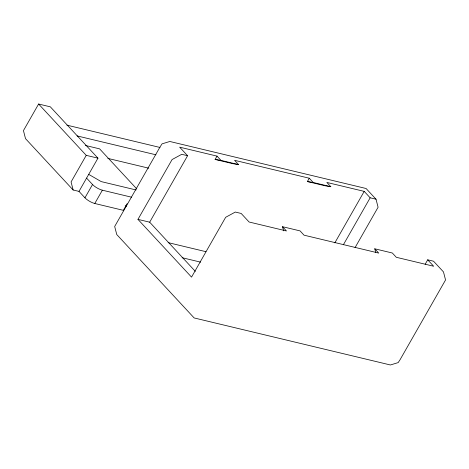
<?xml version="1.0" encoding="UTF-8"?>
<svg xmlns="http://www.w3.org/2000/svg" width="469" height="469" viewBox="0 0 469 469"><rect width="100%" height="100%" fill="white"/><g stroke="black" fill="none" stroke-linecap="round" stroke-linejoin="round"><path stroke-width="0.7" d="M79.003 191.393L97.957 158.159L50.335 106.832L38.616 104.024L23.45 130.611L25.519 138.666L73.141 189.992L79.003 191.393L84.953 197.812A8.026 2.427 29.7 0 0 94.779 203.493L123.341 210.335L127.134 203.687M38.616 104.024L86.237 155.35L71.077 181.943L73.141 189.992M84.953 197.812L92.534 184.516L86.583 178.103M94.779 203.493L102.365 190.197L131.508 197.185M425.166 264.264L427.705 259.82L433.655 266.24L396.305 257.288L392.336 253.008L374.76 248.799L378.729 253.078L304.035 235.174L300.066 230.9L282.49 226.685L286.459 230.965L249.109 222.013L241.172 213.459L235.315 212.052L225.665 217.299L191.54 277.12L137.962 219.375L172.088 159.554L181.738 154.313L187.594 155.714L149.681 222.183L195.321 271.375M355.045 247.644L378.084 207.257L376.015 199.202L370.158 197.801L364.202 191.381L326.852 182.435L330.821 186.709L313.245 182.5L309.276 178.22L234.582 160.322L238.551 164.601L232.688 163.646L215.113 159.431L217.006 156.113L179.656 147.16L187.594 155.714M330.821 186.709L324.958 185.759L307.383 181.544L309.276 178.22M334.848 242.848L364.202 191.381M343.361 244.777L370.158 197.801M215.113 159.431L220.975 160.386L238.551 164.601M307.383 181.544L313.245 182.5M66.885 125.147L160.011 147.465M77.051 135.904L155.919 154.799M85.381 145.454L99.61 148.861L136.819 188.966M107.817 158.387L148.761 168.195M86.237 155.35L97.957 158.159M427.705 259.82L433.561 261.227L443.481 271.92L445.55 279.97L400.051 359.735L398.163 362.607L390.401 364.976L194.143 317.941L116.752 234.535L114.682 226.486L160.181 146.721L162.069 143.848L169.831 141.48L366.09 188.509L376.015 199.202M136.045 189.957L101.228 181.609L88.629 174.327M125.2 205.791L126.618 206.131M137.962 219.375L149.681 222.183M168.137 242.62L205.897 251.671M182.119 257.71L200.644 262.148M217.006 156.113L220.975 160.386M374.76 248.799L375.704 252.252M282.49 226.685L283.622 230.83M102.365 190.197A8.026 2.427 29.7 0 1 92.534 184.516"/></g></svg>
